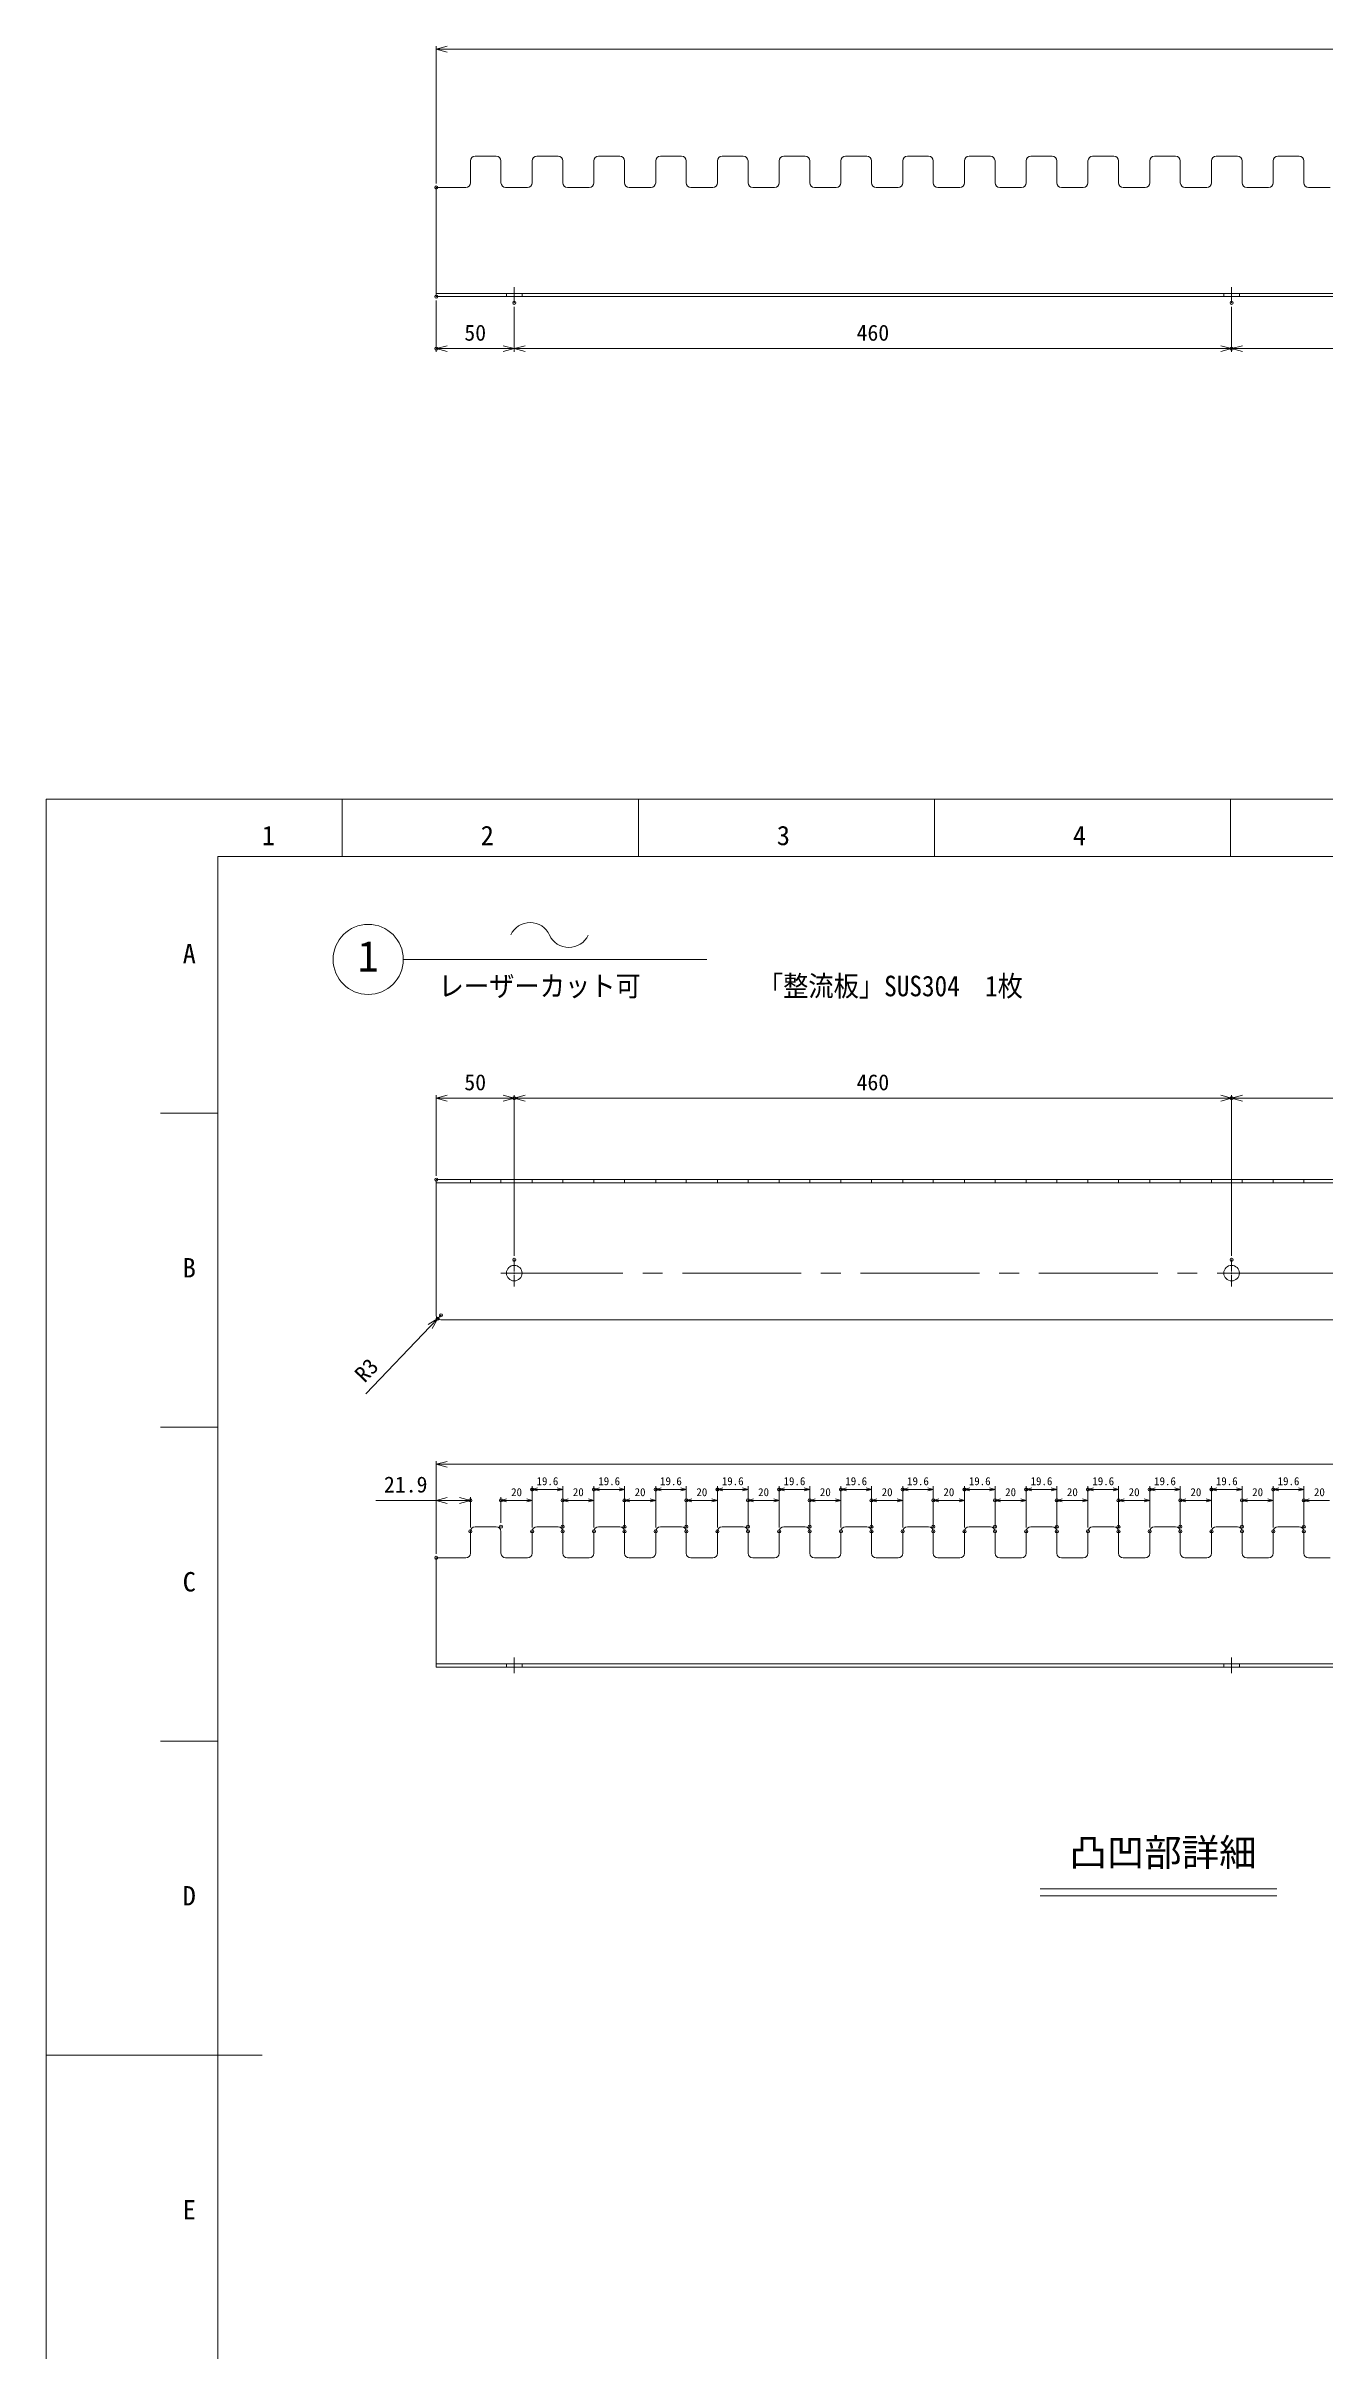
# Model space of a CAD drawing. Units: millimetres at full size. Extents: x -34906 to 7411, y -8440 to 3030.
# Drawn here: x -12986 to -12166, y -6895 to -5416 of the extents above; entities that cross this region are included whole.
import ezdxf
from ezdxf.enums import TextEntityAlignment as Align

# ---------------------------------------------------------------- set-up
doc = ezdxf.new("R2010")
doc.units = ezdxf.units.MM
doc.header["$LTSCALE"] = 4
doc.header["$PDMODE"] = 32
doc.header["$PDSIZE"] = 2
doc.linetypes.add('USER1', pattern=[28.575, 19.05, -3.175, 3.175, -3.175])
doc.linetypes.add('USER4', pattern=[4.7625, 3.175, -1.5875])
for name, color, linetype, lineweight in [('0-1_Defpoints', 7, 'Continuous', 18), ('0-2_01_外形線', 7, 'Continuous', 18), ('0-3_04_中心線', 7, 'USER1', 9), ('0-4_06_文字', 7, 'Continuous', 9), ('0-5_07_寸法線', 7, 'Continuous', 9), ('0-7_99_図枠', 7, 'Continuous', 18), ('0-9_10_補助線', 8, 'Continuous', 18), ('0-A_03_かくれ線', 6, 'USER4', 18)]:
    doc.layers.add(name, color=color, linetype=linetype, lineweight=lineweight)
doc.styles.add('ＭＳ ゴシック', font='')
doc.styles.get('ＭＳ ゴシック').set_extended_font_data('MS Gothic')

# ---------------------------------------------------------------- blocks, each defined once
blk = doc.blocks.new('AM_BALLOON1')
at = {"layer": '0-9_10_補助線', "color": 3, "lineweight": 9}
blk.add_circle((0, 0), 2.5, dxfattribs=at)

msp = doc.modelspace()

# ---------------------------------------------------------------- linework, layer by layer
at = {"layer": '0-1_Defpoints'}
msp.add_lwpolyline([(-12985.993, -7510.374), (-10707.409, -7510.374), (-10707.409, -5899.254), (-12985.993, -5899.254)], close=True, dxfattribs=at)
at = {"layer": '0-2_01_外形線'}
for p, q in [((-12713.924, -5489.931), (-12713.924, -5503.931)), ((-12697.324, -5486.931), (-12710.924, -5486.931)), ((-12694.324, -5503.931), (-12694.324, -5489.931)), ((-12674.324, -5489.931), (-12674.324, -5503.931)), ((-12657.724, -5486.931), (-12671.324, -5486.931)), ((-12654.724, -5503.931), (-12654.724, -5489.931)), ((-12634.724, -5489.931), (-12634.724, -5503.931)), ((-12618.124, -5486.931), (-12631.724, -5486.931)), ((-12615.124, -5503.931), (-12615.124, -5489.931)), ((-12595.124, -5489.931), (-12595.124, -5503.931)), ((-12578.524, -5486.931), (-12592.124, -5486.931)), ((-12575.524, -5503.931), (-12575.524, -5489.931)), ((-12555.524, -5489.931), (-12555.524, -5503.931)), ((-12538.924, -5486.931), (-12552.524, -5486.931)), ((-12535.924, -5503.931), (-12535.924, -5489.931)), ((-12515.924, -5489.931), (-12515.924, -5503.931)), ((-12499.324, -5486.931), (-12512.924, -5486.931)), ((-12496.324, -5503.931), (-12496.324, -5489.931)), ((-12476.324, -5489.931), (-12476.324, -5503.931)), ((-12459.724, -5486.931), (-12473.324, -5486.931)), ((-12456.724, -5503.931), (-12456.724, -5489.931)), ((-12436.724, -5489.931), (-12436.724, -5503.931)), ((-12420.124, -5486.931), (-12433.724, -5486.931)), ((-12417.124, -5503.931), (-12417.124, -5489.931)), ((-12397.124, -5489.931), (-12397.124, -5503.931)), ((-12380.524, -5486.931), (-12394.124, -5486.931)), ((-12377.524, -5503.931), (-12377.524, -5489.931)), ((-12357.524, -5489.931), (-12357.524, -5503.931)), ((-12340.924, -5486.931), (-12354.524, -5486.931)), ((-12337.924, -5503.931), (-12337.924, -5489.931)), ((-12317.924, -5489.931), (-12317.924, -5503.931)), ((-12301.324, -5486.931), (-12314.924, -5486.931)), ((-12298.324, -5503.931), (-12298.324, -5489.931)), ((-12278.324, -5489.931), (-12278.324, -5503.931)), ((-12261.724, -5486.931), (-12275.324, -5486.931)), ((-12258.724, -5503.931), (-12258.724, -5489.931)), ((-12238.724, -5489.931), (-12238.724, -5503.931)), ((-12222.124, -5486.931), (-12235.724, -5486.931)), ((-12219.124, -5503.931), (-12219.124, -5489.931)), ((-12199.124, -5489.931), (-12199.124, -5503.931)), ((-12182.524, -5486.931), (-12196.124, -5486.931)), ((-12179.524, -5503.931), (-12179.524, -5489.931)), ((-12716.924, -5506.931), (-12735.824, -5506.931)), ((-12677.324, -5506.931), (-12691.324, -5506.931)), ((-12637.724, -5506.931), (-12651.724, -5506.931)), ((-12598.124, -5506.931), (-12612.124, -5506.931)), ((-12558.524, -5506.931), (-12572.524, -5506.931)), ((-12518.924, -5506.931), (-12532.924, -5506.931)), ((-12479.324, -5506.931), (-12493.324, -5506.931)), ((-12439.724, -5506.931), (-12453.724, -5506.931)), ((-12400.124, -5506.931), (-12414.124, -5506.931)), ((-12360.524, -5506.931), (-12374.524, -5506.931)), ((-12320.924, -5506.931), (-12334.924, -5506.931)), ((-12281.324, -5506.931), (-12295.324, -5506.931)), ((-12241.724, -5506.931), (-12255.724, -5506.931)), ((-12202.124, -5506.931), (-12216.124, -5506.931)), ((-12162.524, -5506.931), (-12176.524, -5506.931)), ((-11048.824, -5574.931), (-12735.824, -5574.931)), ((-12735.824, -6145.34), (-11048.824, -6145.34)), ((-12713.924, -6145.34), (-12713.924, -6143.34)), ((-12694.324, -6145.34), (-12694.324, -6143.34)), ((-12674.324, -6145.34), (-12674.324, -6143.34)), ((-12654.724, -6145.34), (-12654.724, -6143.34)), ((-12634.724, -6145.34), (-12634.724, -6143.34)), ((-12615.124, -6145.34), (-12615.124, -6143.34)), ((-12595.124, -6145.34), (-12595.124, -6143.34)), ((-12575.524, -6145.34), (-12575.524, -6143.34)), ((-12555.524, -6145.34), (-12555.524, -6143.34)), ((-12535.924, -6145.34), (-12535.924, -6143.34)), ((-12515.924, -6145.34), (-12515.924, -6143.34)), ((-12496.324, -6145.34), (-12496.324, -6143.34)), ((-12476.324, -6145.34), (-12476.324, -6143.34)), ((-12456.724, -6145.34), (-12456.724, -6143.34)), ((-12436.724, -6145.34), (-12436.724, -6143.34)), ((-12417.124, -6145.34), (-12417.124, -6143.34)), ((-12397.124, -6145.34), (-12397.124, -6143.34)), ((-12377.524, -6145.34), (-12377.524, -6143.34)), ((-12357.524, -6145.34), (-12357.524, -6143.34)), ((-12337.924, -6145.34), (-12337.924, -6143.34)), ((-12317.924, -6145.34), (-12317.924, -6143.34)), ((-12298.324, -6145.34), (-12298.324, -6143.34)), ((-12278.324, -6145.34), (-12278.324, -6143.34)), ((-12258.724, -6145.34), (-12258.724, -6143.34)), ((-12238.724, -6145.34), (-12238.724, -6143.34)), ((-12219.124, -6145.34), (-12219.124, -6143.34)), ((-12199.124, -6145.34), (-12199.124, -6143.34)), ((-12179.524, -6145.34), (-12179.524, -6143.34)), ((-12732.824, -6233.34), (-11128.824, -6233.34)), ((-12713.924, -6368.987), (-12713.924, -6382.987)), ((-12697.324, -6365.987), (-12710.924, -6365.987)), ((-12694.324, -6382.987), (-12694.324, -6368.987)), ((-12674.324, -6368.987), (-12674.324, -6382.987)), ((-12657.724, -6365.987), (-12671.324, -6365.987)), ((-12654.724, -6382.987), (-12654.724, -6368.987)), ((-12634.724, -6368.987), (-12634.724, -6382.987)), ((-12618.124, -6365.987), (-12631.724, -6365.987)), ((-12615.124, -6382.987), (-12615.124, -6368.987)), ((-12595.124, -6368.987), (-12595.124, -6382.987)), ((-12578.524, -6365.987), (-12592.124, -6365.987)), ((-12575.524, -6382.987), (-12575.524, -6368.987)), ((-12555.524, -6368.987), (-12555.524, -6382.987)), ((-12538.924, -6365.987), (-12552.524, -6365.987)), ((-12535.924, -6382.987), (-12535.924, -6368.987)), ((-12515.924, -6368.987), (-12515.924, -6382.987)), ((-12499.324, -6365.987), (-12512.924, -6365.987)), ((-12496.324, -6382.987), (-12496.324, -6368.987)), ((-12476.324, -6368.987), (-12476.324, -6382.987)), ((-12459.724, -6365.987), (-12473.324, -6365.987)), ((-12456.724, -6382.987), (-12456.724, -6368.987)), ((-12436.724, -6368.987), (-12436.724, -6382.987)), ((-12420.124, -6365.987), (-12433.724, -6365.987)), ((-12417.124, -6382.987), (-12417.124, -6368.987)), ((-12397.124, -6368.987), (-12397.124, -6382.987)), ((-12380.524, -6365.987), (-12394.124, -6365.987)), ((-12377.524, -6382.987), (-12377.524, -6368.987)), ((-12357.524, -6368.987), (-12357.524, -6382.987)), ((-12340.924, -6365.987), (-12354.524, -6365.987)), ((-12337.924, -6382.987), (-12337.924, -6368.987)), ((-12317.924, -6368.987), (-12317.924, -6382.987)), ((-12301.324, -6365.987), (-12314.924, -6365.987)), ((-12298.324, -6382.987), (-12298.324, -6368.987)), ((-12278.324, -6368.987), (-12278.324, -6382.987)), ((-12261.724, -6365.987), (-12275.324, -6365.987)), ((-12258.724, -6382.987), (-12258.724, -6368.987)), ((-12238.724, -6368.987), (-12238.724, -6382.987)), ((-12222.124, -6365.987), (-12235.724, -6365.987)), ((-12219.124, -6382.987), (-12219.124, -6368.987)), ((-12199.124, -6368.987), (-12199.124, -6382.987)), ((-12182.524, -6365.987), (-12196.124, -6365.987)), ((-12179.524, -6382.987), (-12179.524, -6368.987)), ((-12716.924, -6385.987), (-12735.824, -6385.987)), ((-12677.324, -6385.987), (-12691.324, -6385.987)), ((-12637.724, -6385.987), (-12651.724, -6385.987)), ((-12598.124, -6385.987), (-12612.124, -6385.987)), ((-12558.524, -6385.987), (-12572.524, -6385.987)), ((-12518.924, -6385.987), (-12532.924, -6385.987)), ((-12479.324, -6385.987), (-12493.324, -6385.987)), ((-12439.724, -6385.987), (-12453.724, -6385.987)), ((-12400.124, -6385.987), (-12414.124, -6385.987)), ((-12360.524, -6385.987), (-12374.524, -6385.987)), ((-12320.924, -6385.987), (-12334.924, -6385.987)), ((-12281.324, -6385.987), (-12295.324, -6385.987)), ((-12241.724, -6385.987), (-12255.724, -6385.987)), ((-12202.124, -6385.987), (-12216.124, -6385.987)), ((-12162.524, -6385.987), (-12176.524, -6385.987)), ((-11048.824, -6453.987), (-12735.824, -6453.987))]:
    msp.add_line(p, q, dxfattribs=at)
for points in [[(-12735.824, -5506.931), (-12735.824, -5576.931), (-11048.824, -5576.931), (-11048.824, -5506.931)], [(-11048.824, -6230.34), (-11048.824, -6143.34), (-12735.824, -6143.34), (-12735.824, -6230.34)], [(-12735.824, -6385.987), (-12735.824, -6455.987), (-11048.824, -6455.987), (-11048.824, -6385.987)]]:
    msp.add_lwpolyline(points, dxfattribs=at)
for centre in [(-12685.824, -6203.34), (-12225.824, -6203.34)]:
    msp.add_circle(centre, 5, dxfattribs=at)
for centre, start, end in [((-12710.924, -5489.931), 90, 180), ((-12697.324, -5489.931), 0, 90), ((-12671.324, -5489.931), 90, 180), ((-12657.724, -5489.931), 0, 90), ((-12631.724, -5489.931), 90, 180), ((-12618.124, -5489.931), 0, 90), ((-12592.124, -5489.931), 90, 180), ((-12578.524, -5489.931), 0, 90), ((-12552.524, -5489.931), 90, 180), ((-12538.924, -5489.931), 0, 90), ((-12512.924, -5489.931), 90, 180), ((-12499.324, -5489.931), 0, 90), ((-12473.324, -5489.931), 90, 180), ((-12459.724, -5489.931), 0, 90), ((-12433.724, -5489.931), 90, 180), ((-12420.124, -5489.931), 0, 90), ((-12394.124, -5489.931), 90, 180), ((-12380.524, -5489.931), 0, 90), ((-12354.524, -5489.931), 90, 180), ((-12340.924, -5489.931), 0, 90), ((-12314.924, -5489.931), 90, 180), ((-12301.324, -5489.931), 0, 90), ((-12275.324, -5489.931), 90, 180), ((-12261.724, -5489.931), 360, 90), ((-12235.724, -5489.931), 90, 180), ((-12222.124, -5489.931), 0, 90), ((-12196.124, -5489.931), 90, 180), ((-12182.524, -5489.931), 0, 90), ((-12716.924, -5503.931), 270, 0), ((-12691.324, -5503.931), 180, 270), ((-12677.324, -5503.931), 270, 0), ((-12651.724, -5503.931), 180, 270), ((-12637.724, -5503.931), 270, 0), ((-12612.124, -5503.931), 180, 270), ((-12598.124, -5503.931), 270, 0), ((-12572.524, -5503.931), 180, 270), ((-12558.524, -5503.931), 270, 0), ((-12532.924, -5503.931), 180, 270), ((-12518.924, -5503.931), 270, 0), ((-12493.324, -5503.931), 180, 270), ((-12479.324, -5503.931), 270, 0), ((-12453.724, -5503.931), 180, 270), ((-12439.724, -5503.931), 270, 0), ((-12414.124, -5503.931), 180, 270), ((-12400.124, -5503.931), 270, 0), ((-12374.524, -5503.931), 180, 270), ((-12360.524, -5503.931), 270, 0), ((-12334.924, -5503.931), 180, 270), ((-12320.924, -5503.931), 270, 0), ((-12295.324, -5503.931), 180, 270), ((-12281.324, -5503.931), 270, 0), ((-12255.724, -5503.931), 180, 270), ((-12241.724, -5503.931), 270, 0), ((-12216.124, -5503.931), 180, 270), ((-12202.124, -5503.931), 270, 0), ((-12176.524, -5503.931), 180, 270), ((-12732.824, -6230.34), 180, 270), ((-12710.924, -6368.987), 90, 180), ((-12697.324, -6368.987), 0, 90), ((-12671.324, -6368.987), 90, 180), ((-12657.724, -6368.987), 0, 90), ((-12631.724, -6368.987), 90, 180), ((-12618.124, -6368.987), 0, 90), ((-12592.124, -6368.987), 90, 180), ((-12578.524, -6368.987), 0, 90), ((-12552.524, -6368.987), 90, 180), ((-12538.924, -6368.987), 0, 90), ((-12512.924, -6368.987), 90, 180), ((-12499.324, -6368.987), 0, 90), ((-12473.324, -6368.987), 90, 180), ((-12459.724, -6368.987), 0, 90), ((-12433.724, -6368.987), 90, 180), ((-12420.124, -6368.987), 0, 90), ((-12394.124, -6368.987), 90, 180), ((-12380.524, -6368.987), 0, 90), ((-12354.524, -6368.987), 90, 180), ((-12340.924, -6368.987), 0, 90), ((-12314.924, -6368.987), 90, 180), ((-12301.324, -6368.987), 0, 90), ((-12275.324, -6368.987), 90, 180), ((-12261.724, -6368.987), 360, 90), ((-12235.724, -6368.987), 90, 180), ((-12222.124, -6368.987), 0, 90), ((-12196.124, -6368.987), 90, 180), ((-12182.524, -6368.987), 0, 90), ((-12716.924, -6382.987), 270, 0), ((-12691.324, -6382.987), 180, 270), ((-12677.324, -6382.987), 270, 0), ((-12651.724, -6382.987), 180, 270), ((-12637.724, -6382.987), 270, 0), ((-12612.124, -6382.987), 180, 270), ((-12598.124, -6382.987), 270, 0), ((-12572.524, -6382.987), 180, 270), ((-12558.524, -6382.987), 270, 0), ((-12532.924, -6382.987), 180, 270), ((-12518.924, -6382.987), 270, 0), ((-12493.324, -6382.987), 180, 270), ((-12479.324, -6382.987), 270, 0), ((-12453.724, -6382.987), 180, 270), ((-12439.724, -6382.987), 270, 0), ((-12414.124, -6382.987), 180, 270), ((-12400.124, -6382.987), 270, 0), ((-12374.524, -6382.987), 180, 270), ((-12360.524, -6382.987), 270, 0), ((-12334.924, -6382.987), 180, 270), ((-12320.924, -6382.987), 270, 0), ((-12295.324, -6382.987), 180, 270), ((-12281.324, -6382.987), 270, 0), ((-12255.724, -6382.987), 180, 270), ((-12241.724, -6382.987), 270, 0), ((-12216.124, -6382.987), 180, 270), ((-12202.124, -6382.987), 270, 0), ((-12176.524, -6382.987), 180, 270)]:
    msp.add_arc(centre, 3, start, end, dxfattribs=at)
at = {"layer": '0-3_04_中心線', "color": 1, "lineweight": 18}
for p, q in [((-12685.824, -5570.931), (-12685.824, -5580.931)), ((-12225.824, -5570.931), (-12225.824, -5580.931)), ((-12692.324, -6203.34), (-11092.324, -6203.34)), ((-12685.824, -6449.987), (-12685.824, -6459.987)), ((-12225.824, -6449.987), (-12225.824, -6459.987))]:
    msp.add_line(p, q, dxfattribs=at)
at = {"layer": '0-3_04_中心線'}
for p, q in [((-12694.324, -6203.34), (-12686.824, -6203.34)), ((-12685.824, -6202.34), (-12685.824, -6194.84)), ((-12685.824, -6211.84), (-12685.824, -6204.34)), ((-12684.824, -6203.34), (-12677.324, -6203.34)), ((-12234.324, -6203.34), (-12226.824, -6203.34)), ((-12225.824, -6202.34), (-12225.824, -6194.84)), ((-12225.824, -6211.84), (-12225.824, -6204.34)), ((-12224.824, -6203.34), (-12217.324, -6203.34))]:
    msp.add_line(p, q, dxfattribs=at)
at = {"layer": '0-3_04_中心線', "linetype": 'Continuous'}
for p, q in [((-12686.324, -6203.34), (-12685.324, -6203.34)), ((-12685.824, -6203.84), (-12685.824, -6202.84)), ((-12226.324, -6203.34), (-12225.324, -6203.34)), ((-12225.824, -6203.84), (-12225.824, -6202.84))]:
    msp.add_line(p, q, dxfattribs=at)
at = {"layer": '0-5_07_寸法線', "color": 3, "lineweight": 18}
for p, q in [((-12735.824, -5504.431), (-12735.824, -5416.264)), ((-12728.824, -5418.264), (-11055.824, -5418.264)), ((-12735.824, -5579.431), (-12735.824, -5612.311)), ((-12685.824, -5583.431), (-12685.824, -5612.311)), ((-12685.824, -5583.431), (-12685.824, -5612.311)), ((-12225.824, -5583.431), (-12225.824, -5612.311)), ((-12225.824, -5583.431), (-12225.824, -5612.311)), ((-12692.824, -5610.311), (-12728.824, -5610.311)), ((-12678.824, -5610.311), (-12232.824, -5610.311)), ((-12218.824, -5610.311), (-11565.824, -5610.311)), ((-12756.914, -6002.127), (-12562.354, -6002.127)), ((-12735.824, -6140.84), (-12735.824, -6089.125)), ((-12685.824, -6192.34), (-12685.824, -6089.125)), ((-12685.824, -6192.34), (-12685.824, -6089.125)), ((-12225.824, -6192.34), (-12225.824, -6089.125)), ((-12225.824, -6192.34), (-12225.824, -6089.125)), ((-12728.824, -6091.125), (-12692.824, -6091.125)), ((-12678.824, -6091.125), (-12232.824, -6091.125)), ((-12218.824, -6091.125), (-11565.824, -6091.125)), ((-12781.071, -6280.757), (-12739.738, -6237.565)), ((-12732.824, -6230.34), (-12734.898, -6232.508)), ((-12735.824, -6383.487), (-12735.824, -6323.943)), ((-12728.824, -6325.943), (-11055.824, -6325.943)), ((-12674.324, -6366.487), (-12674.324, -6340.089)), ((-12658.224, -6342.089), (-12670.824, -6342.089)), ((-12654.724, -6366.487), (-12654.724, -6340.089)), ((-12634.724, -6366.487), (-12634.724, -6340.089)), ((-12618.624, -6342.089), (-12631.224, -6342.089)), ((-12615.124, -6366.487), (-12615.124, -6340.089)), ((-12595.124, -6366.487), (-12595.124, -6340.089)), ((-12579.024, -6342.089), (-12591.624, -6342.089)), ((-12575.524, -6366.487), (-12575.524, -6340.089)), ((-12555.524, -6366.487), (-12555.524, -6340.089)), ((-12539.424, -6342.089), (-12552.024, -6342.089)), ((-12535.924, -6366.487), (-12535.924, -6340.089)), ((-12515.924, -6366.487), (-12515.924, -6340.089)), ((-12499.824, -6342.089), (-12512.424, -6342.089)), ((-12496.324, -6366.487), (-12496.324, -6340.089)), ((-12476.324, -6366.487), (-12476.324, -6340.089)), ((-12460.224, -6342.089), (-12472.824, -6342.089)), ((-12456.724, -6366.487), (-12456.724, -6340.089)), ((-12436.724, -6366.487), (-12436.724, -6340.089)), ((-12420.624, -6342.089), (-12433.224, -6342.089)), ((-12417.124, -6366.487), (-12417.124, -6340.089)), ((-12397.124, -6366.487), (-12397.124, -6340.089)), ((-12381.024, -6342.089), (-12393.624, -6342.089)), ((-12377.524, -6366.487), (-12377.524, -6340.089)), ((-12357.524, -6366.487), (-12357.524, -6340.089)), ((-12341.424, -6342.089), (-12354.024, -6342.089)), ((-12337.924, -6366.487), (-12337.924, -6340.089)), ((-12317.924, -6366.487), (-12317.924, -6340.089)), ((-12301.824, -6342.089), (-12314.424, -6342.089)), ((-12298.324, -6366.487), (-12298.324, -6340.089)), ((-12278.324, -6366.487), (-12278.324, -6340.089)), ((-12262.224, -6342.089), (-12274.824, -6342.089)), ((-12258.724, -6366.487), (-12258.724, -6340.089)), ((-12238.724, -6366.487), (-12238.724, -6340.089)), ((-12222.624, -6342.089), (-12235.224, -6342.089)), ((-12219.124, -6366.487), (-12219.124, -6340.089)), ((-12199.124, -6366.487), (-12199.124, -6340.089)), ((-12183.024, -6342.089), (-12195.624, -6342.089)), ((-12179.524, -6366.487), (-12179.524, -6340.089)), ((-12735.824, -6349.13), (-12774.605, -6349.13)), ((-12735.824, -6383.487), (-12735.824, -6347.13)), ((-12728.824, -6349.13), (-12720.924, -6349.13)), ((-12713.924, -6366.487), (-12713.924, -6347.13)), ((-12694.324, -6363.487), (-12694.324, -6347.13)), ((-12677.824, -6349.13), (-12690.824, -6349.13)), ((-12674.324, -6366.487), (-12674.324, -6347.13)), ((-12654.724, -6363.487), (-12654.724, -6347.13)), ((-12638.224, -6349.13), (-12651.224, -6349.13)), ((-12634.724, -6366.487), (-12634.724, -6347.13)), ((-12615.124, -6363.487), (-12615.124, -6347.13)), ((-12598.624, -6349.13), (-12611.624, -6349.13)), ((-12595.124, -6366.487), (-12595.124, -6347.13)), ((-12575.524, -6363.487), (-12575.524, -6347.13)), ((-12559.024, -6349.13), (-12572.024, -6349.13)), ((-12555.524, -6366.487), (-12555.524, -6347.13)), ((-12535.924, -6363.487), (-12535.924, -6347.13)), ((-12519.424, -6349.13), (-12532.424, -6349.13)), ((-12515.924, -6366.487), (-12515.924, -6347.13)), ((-12496.324, -6363.487), (-12496.324, -6347.13)), ((-12479.824, -6349.13), (-12492.824, -6349.13)), ((-12476.324, -6366.487), (-12476.324, -6347.13)), ((-12456.724, -6363.487), (-12456.724, -6347.13)), ((-12440.224, -6349.13), (-12453.224, -6349.13)), ((-12436.724, -6366.487), (-12436.724, -6347.13)), ((-12417.124, -6363.487), (-12417.124, -6347.13)), ((-12400.624, -6349.13), (-12413.624, -6349.13)), ((-12397.124, -6366.487), (-12397.124, -6347.13)), ((-12377.524, -6363.487), (-12377.524, -6347.13)), ((-12361.024, -6349.13), (-12374.024, -6349.13)), ((-12357.524, -6366.487), (-12357.524, -6347.13)), ((-12337.924, -6363.487), (-12337.924, -6347.13)), ((-12321.424, -6349.13), (-12334.424, -6349.13)), ((-12317.924, -6366.487), (-12317.924, -6347.13)), ((-12298.324, -6363.487), (-12298.324, -6347.13)), ((-12281.824, -6349.13), (-12294.824, -6349.13)), ((-12278.324, -6366.487), (-12278.324, -6347.13)), ((-12258.724, -6363.487), (-12258.724, -6347.13)), ((-12242.224, -6349.13), (-12255.224, -6349.13)), ((-12238.724, -6366.487), (-12238.724, -6347.13)), ((-12219.124, -6363.487), (-12219.124, -6347.13)), ((-12202.624, -6349.13), (-12215.624, -6349.13)), ((-12199.124, -6366.487), (-12199.124, -6347.13)), ((-12179.524, -6363.487), (-12179.524, -6347.13)), ((-12163.024, -6349.13), (-12176.024, -6349.13)), ((-12348.551, -6598.201), (-12196.926, -6598.201)), ((-12348.551, -6602.853), (-12196.926, -6602.853))]:
    msp.add_line(p, q, dxfattribs=at)
at = {"layer": '0-5_07_寸法線'}
for p, q in [((-12735.824, -5418.264), (-12728.824, -5418.264)), ((-12735.824, -5610.311), (-12728.824, -5610.311)), ((-12685.824, -5610.311), (-12692.824, -5610.311)), ((-12685.824, -5610.311), (-12678.824, -5610.311)), ((-12225.824, -5610.311), (-12232.824, -5610.311)), ((-12225.824, -5610.311), (-12218.824, -5610.311)), ((-12735.824, -6091.125), (-12728.824, -6091.125)), ((-12685.824, -6091.125), (-12692.824, -6091.125)), ((-12685.824, -6091.125), (-12678.824, -6091.125)), ((-12225.824, -6091.125), (-12232.824, -6091.125)), ((-12225.824, -6091.125), (-12218.824, -6091.125)), ((-12734.898, -6232.508), (-12739.738, -6237.565)), ((-12735.824, -6325.943), (-12728.824, -6325.943)), ((-12674.324, -6342.089), (-12670.824, -6342.089)), ((-12654.724, -6342.089), (-12658.224, -6342.089)), ((-12634.724, -6342.089), (-12631.224, -6342.089)), ((-12615.124, -6342.089), (-12618.624, -6342.089)), ((-12595.124, -6342.089), (-12591.624, -6342.089)), ((-12575.524, -6342.089), (-12579.024, -6342.089)), ((-12555.524, -6342.089), (-12552.024, -6342.089)), ((-12535.924, -6342.089), (-12539.424, -6342.089)), ((-12515.924, -6342.089), (-12512.424, -6342.089)), ((-12496.324, -6342.089), (-12499.824, -6342.089)), ((-12476.324, -6342.089), (-12472.824, -6342.089)), ((-12456.724, -6342.089), (-12460.224, -6342.089)), ((-12436.724, -6342.089), (-12433.224, -6342.089)), ((-12417.124, -6342.089), (-12420.624, -6342.089)), ((-12397.124, -6342.089), (-12393.624, -6342.089)), ((-12377.524, -6342.089), (-12381.024, -6342.089)), ((-12357.524, -6342.089), (-12354.024, -6342.089)), ((-12337.924, -6342.089), (-12341.424, -6342.089)), ((-12317.924, -6342.089), (-12314.424, -6342.089)), ((-12298.324, -6342.089), (-12301.824, -6342.089)), ((-12278.324, -6342.089), (-12274.824, -6342.089)), ((-12258.724, -6342.089), (-12262.224, -6342.089)), ((-12238.724, -6342.089), (-12235.224, -6342.089)), ((-12219.124, -6342.089), (-12222.624, -6342.089)), ((-12199.124, -6342.089), (-12195.624, -6342.089)), ((-12179.524, -6342.089), (-12183.024, -6342.089)), ((-12735.824, -6349.13), (-12728.824, -6349.13)), ((-12713.924, -6349.13), (-12720.924, -6349.13)), ((-12694.324, -6349.13), (-12690.824, -6349.13)), ((-12674.324, -6349.13), (-12677.824, -6349.13)), ((-12654.724, -6349.13), (-12651.224, -6349.13)), ((-12634.724, -6349.13), (-12638.224, -6349.13)), ((-12615.124, -6349.13), (-12611.624, -6349.13)), ((-12595.124, -6349.13), (-12598.624, -6349.13)), ((-12575.524, -6349.13), (-12572.024, -6349.13)), ((-12555.524, -6349.13), (-12559.024, -6349.13)), ((-12535.924, -6349.13), (-12532.424, -6349.13)), ((-12515.924, -6349.13), (-12519.424, -6349.13)), ((-12496.324, -6349.13), (-12492.824, -6349.13)), ((-12476.324, -6349.13), (-12479.824, -6349.13)), ((-12456.724, -6349.13), (-12453.224, -6349.13)), ((-12436.724, -6349.13), (-12440.224, -6349.13)), ((-12417.124, -6349.13), (-12413.624, -6349.13)), ((-12397.124, -6349.13), (-12400.624, -6349.13)), ((-12377.524, -6349.13), (-12374.024, -6349.13)), ((-12357.524, -6349.13), (-12361.024, -6349.13)), ((-12337.924, -6349.13), (-12334.424, -6349.13)), ((-12317.924, -6349.13), (-12321.424, -6349.13)), ((-12298.324, -6349.13), (-12294.824, -6349.13)), ((-12278.324, -6349.13), (-12281.824, -6349.13)), ((-12258.724, -6349.13), (-12255.224, -6349.13)), ((-12238.724, -6349.13), (-12242.224, -6349.13)), ((-12219.124, -6349.13), (-12215.624, -6349.13)), ((-12199.124, -6349.13), (-12202.624, -6349.13)), ((-12179.524, -6349.13), (-12176.024, -6349.13))]:
    msp.add_line(p, q, dxfattribs=at)
for points in [[(-12728.824, -5420.14), (-12735.824, -5418.264), (-12728.824, -5416.389)], [(-12728.824, -5612.187), (-12735.824, -5610.311), (-12728.824, -5608.436)], [(-12692.824, -5608.436), (-12685.824, -5610.311), (-12692.824, -5612.187)], [(-12678.824, -5612.187), (-12685.824, -5610.311), (-12678.824, -5608.436)], [(-12232.824, -5608.436), (-12225.824, -5610.311), (-12232.824, -5612.187)], [(-12218.824, -5612.187), (-12225.824, -5610.311), (-12218.824, -5608.436)], [(-12728.824, -6093), (-12735.824, -6091.125), (-12728.824, -6089.249)], [(-12692.824, -6089.249), (-12685.824, -6091.125), (-12692.824, -6093)], [(-12678.824, -6093), (-12685.824, -6091.125), (-12678.824, -6089.249)], [(-12232.824, -6089.249), (-12225.824, -6091.125), (-12232.824, -6093)], [(-12218.824, -6093), (-12225.824, -6091.125), (-12218.824, -6089.249)], [(-12741.093, -6236.268), (-12734.898, -6232.508), (-12738.383, -6238.862)], [(-12728.824, -6327.818), (-12735.824, -6325.943), (-12728.824, -6324.067)], [(-12670.824, -6343.027), (-12674.324, -6342.089), (-12670.824, -6341.151)], [(-12658.224, -6341.151), (-12654.724, -6342.089), (-12658.224, -6343.027)], [(-12631.224, -6343.027), (-12634.724, -6342.089), (-12631.224, -6341.151)], [(-12618.624, -6341.151), (-12615.124, -6342.089), (-12618.624, -6343.027)], [(-12591.624, -6343.027), (-12595.124, -6342.089), (-12591.624, -6341.151)], [(-12579.024, -6341.151), (-12575.524, -6342.089), (-12579.024, -6343.027)], [(-12552.024, -6343.027), (-12555.524, -6342.089), (-12552.024, -6341.151)], [(-12539.424, -6341.151), (-12535.924, -6342.089), (-12539.424, -6343.027)], [(-12512.424, -6343.027), (-12515.924, -6342.089), (-12512.424, -6341.151)], [(-12499.824, -6341.151), (-12496.324, -6342.089), (-12499.824, -6343.027)], [(-12472.824, -6343.027), (-12476.324, -6342.089), (-12472.824, -6341.151)], [(-12460.224, -6341.151), (-12456.724, -6342.089), (-12460.224, -6343.027)], [(-12433.224, -6343.027), (-12436.724, -6342.089), (-12433.224, -6341.151)], [(-12420.624, -6341.151), (-12417.124, -6342.089), (-12420.624, -6343.027)], [(-12393.624, -6343.027), (-12397.124, -6342.089), (-12393.624, -6341.151)], [(-12381.024, -6341.151), (-12377.524, -6342.089), (-12381.024, -6343.027)], [(-12354.024, -6343.027), (-12357.524, -6342.089), (-12354.024, -6341.151)], [(-12341.424, -6341.151), (-12337.924, -6342.089), (-12341.424, -6343.027)], [(-12314.424, -6343.027), (-12317.924, -6342.089), (-12314.424, -6341.151)], [(-12301.824, -6341.151), (-12298.324, -6342.089), (-12301.824, -6343.027)], [(-12274.824, -6343.027), (-12278.324, -6342.089), (-12274.824, -6341.151)], [(-12262.224, -6341.151), (-12258.724, -6342.089), (-12262.224, -6343.027)], [(-12235.224, -6343.027), (-12238.724, -6342.089), (-12235.224, -6341.151)], [(-12222.624, -6341.151), (-12219.124, -6342.089), (-12222.624, -6343.027)], [(-12195.624, -6343.027), (-12199.124, -6342.089), (-12195.624, -6341.151)], [(-12183.024, -6341.151), (-12179.524, -6342.089), (-12183.024, -6343.027)], [(-12728.824, -6351.005), (-12735.824, -6349.13), (-12728.824, -6347.254)], [(-12720.924, -6347.254), (-12713.924, -6349.13), (-12720.924, -6351.005)], [(-12690.824, -6350.068), (-12694.324, -6349.13), (-12690.824, -6348.192)], [(-12677.824, -6348.192), (-12674.324, -6349.13), (-12677.824, -6350.068)], [(-12651.224, -6350.068), (-12654.724, -6349.13), (-12651.224, -6348.192)], [(-12638.224, -6348.192), (-12634.724, -6349.13), (-12638.224, -6350.068)], [(-12611.624, -6350.068), (-12615.124, -6349.13), (-12611.624, -6348.192)], [(-12598.624, -6348.192), (-12595.124, -6349.13), (-12598.624, -6350.068)], [(-12572.024, -6350.068), (-12575.524, -6349.13), (-12572.024, -6348.192)], [(-12559.024, -6348.192), (-12555.524, -6349.13), (-12559.024, -6350.068)], [(-12532.424, -6350.068), (-12535.924, -6349.13), (-12532.424, -6348.192)], [(-12519.424, -6348.192), (-12515.924, -6349.13), (-12519.424, -6350.068)], [(-12492.824, -6350.068), (-12496.324, -6349.13), (-12492.824, -6348.192)], [(-12479.824, -6348.192), (-12476.324, -6349.13), (-12479.824, -6350.068)], [(-12453.224, -6350.068), (-12456.724, -6349.13), (-12453.224, -6348.192)], [(-12440.224, -6348.192), (-12436.724, -6349.13), (-12440.224, -6350.068)], [(-12413.624, -6350.068), (-12417.124, -6349.13), (-12413.624, -6348.192)], [(-12400.624, -6348.192), (-12397.124, -6349.13), (-12400.624, -6350.068)], [(-12374.024, -6350.068), (-12377.524, -6349.13), (-12374.024, -6348.192)], [(-12361.024, -6348.192), (-12357.524, -6349.13), (-12361.024, -6350.068)], [(-12334.424, -6350.068), (-12337.924, -6349.13), (-12334.424, -6348.192)], [(-12321.424, -6348.192), (-12317.924, -6349.13), (-12321.424, -6350.068)], [(-12294.824, -6350.068), (-12298.324, -6349.13), (-12294.824, -6348.192)], [(-12281.824, -6348.192), (-12278.324, -6349.13), (-12281.824, -6350.068)], [(-12255.224, -6350.068), (-12258.724, -6349.13), (-12255.224, -6348.192)], [(-12242.224, -6348.192), (-12238.724, -6349.13), (-12242.224, -6350.068)], [(-12215.624, -6350.068), (-12219.124, -6349.13), (-12215.624, -6348.192)], [(-12202.624, -6348.192), (-12199.124, -6349.13), (-12202.624, -6350.068)], [(-12176.024, -6350.068), (-12179.524, -6349.13), (-12176.024, -6348.192)]]:
    msp.add_lwpolyline(points, dxfattribs=at)
at = {"layer": '0-5_07_寸法線', "lineweight": 18}
for centre, start, end in [((-12675.631, -5992.071), 24.22764, 155.57578), ((-12650.822, -5980.856), 204.22764, 335.57578)]:
    msp.add_arc(centre, 13.613, start, end, dxfattribs=at)
at = {"layer": '0-5_07_寸法線', "color": 3, "lineweight": 18}
msp.add_arc((-12732.824, -6230.34), 3, 188.0628, 270, dxfattribs=at)
at = {"layer": '0-5_07_寸法線'}
for p in [(-12735.824, -5506.931), (-12735.824, -5576.931), (-12685.824, -5580.931), (-12685.824, -5580.931), (-12225.824, -5580.931), (-12225.824, -5580.931), (-12735.824, -5610.311), (-12225.824, -5610.311), (-12685.824, -6091.125), (-12225.824, -6091.125), (-12735.824, -6143.34), (-12685.824, -6194.84), (-12225.824, -6194.84), (-12734.898, -6232.508), (-12732.824, -6230.34), (-12674.324, -6342.089), (-12634.724, -6342.089), (-12595.124, -6342.089), (-12555.524, -6342.089), (-12515.924, -6342.089), (-12476.324, -6342.089), (-12436.724, -6342.089), (-12397.124, -6342.089), (-12357.524, -6342.089), (-12317.924, -6342.089), (-12278.324, -6342.089), (-12238.724, -6342.089), (-12199.124, -6342.089), (-12713.924, -6349.13), (-12694.324, -6349.13), (-12654.724, -6349.13), (-12615.124, -6349.13), (-12575.524, -6349.13), (-12535.924, -6349.13), (-12496.324, -6349.13), (-12456.724, -6349.13), (-12417.124, -6349.13), (-12377.524, -6349.13), (-12337.924, -6349.13), (-12298.324, -6349.13), (-12258.724, -6349.13), (-12219.124, -6349.13), (-12179.524, -6349.13), (-12713.924, -6368.987), (-12694.324, -6365.987), (-12674.324, -6368.987), (-12654.724, -6365.987), (-12654.724, -6368.987), (-12634.724, -6368.987), (-12615.124, -6365.987), (-12615.124, -6368.987), (-12595.124, -6368.987), (-12595.124, -6368.987), (-12575.524, -6365.987), (-12575.524, -6368.987), (-12555.524, -6368.987), (-12555.524, -6368.987), (-12535.924, -6365.987), (-12535.924, -6368.987), (-12515.924, -6368.987), (-12515.924, -6368.987), (-12496.324, -6365.987), (-12496.324, -6368.987), (-12476.324, -6368.987), (-12476.324, -6368.987), (-12456.724, -6365.987), (-12456.724, -6368.987), (-12436.724, -6368.987), (-12436.724, -6368.987), (-12417.124, -6365.987), (-12417.124, -6368.987), (-12397.124, -6368.987), (-12397.124, -6368.987), (-12377.524, -6365.987), (-12377.524, -6368.987), (-12357.524, -6368.987), (-12337.924, -6365.987), (-12337.924, -6368.987), (-12317.924, -6368.987), (-12298.324, -6365.987), (-12298.324, -6368.987), (-12278.324, -6368.987), (-12278.324, -6368.987), (-12258.724, -6365.987), (-12258.724, -6368.987), (-12238.724, -6368.987), (-12238.724, -6368.987), (-12219.124, -6365.987), (-12219.124, -6368.987), (-12199.124, -6368.987), (-12199.124, -6368.987), (-12179.524, -6365.987), (-12179.524, -6368.987), (-12735.824, -6385.987)]:
    msp.add_point(p, dxfattribs=at)
at = {"layer": '0-7_99_図枠'}
for p, q in [((-12796.111, -5936.025), (-12796.111, -5899.254)), ((-12606.229, -5936.025), (-12606.229, -5899.254)), ((-12416.347, -5936.025), (-12416.347, -5899.254)), ((-12226.465, -5936.025), (-12226.465, -5899.254)), ((-12875.792, -6100.664), (-12912.563, -6100.664)), ((-12875.792, -6302.075), (-12912.563, -6302.075)), ((-12875.792, -6503.485), (-12912.563, -6503.485)), ((-12985.993, -6704.896), (-12847.506, -6704.896))]:
    msp.add_line(p, q, dxfattribs=at)
msp.add_lwpolyline([(-12875.792, -7473.767), (-10744.18, -7473.767), (-10744.18, -5936.025), (-12875.792, -5936.025)], close=True, dxfattribs=at)
at = {"layer": '0-A_03_かくれ線'}
for p, q in [((-12690.824, -5574.931), (-12690.824, -5576.931)), ((-12680.824, -5574.931), (-12680.824, -5576.931)), ((-12230.824, -5574.931), (-12230.824, -5576.931)), ((-12220.824, -5574.931), (-12220.824, -5576.931)), ((-12690.824, -6453.987), (-12690.824, -6455.987)), ((-12680.824, -6453.987), (-12680.824, -6455.987)), ((-12230.824, -6453.987), (-12230.824, -6455.987)), ((-12220.824, -6453.987), (-12220.824, -6455.987))]:
    msp.add_line(p, q, dxfattribs=at)

# ---------------------------------------------------------------- block references
at = {"layer": '0-4_06_文字', "xscale": 8.999455, "yscale": 8.999455}
msp.add_blockref('AM_BALLOON1', (-12779.439, -6002.109), dxfattribs=at)

# ---------------------------------------------------------------- texts
at = {"layer": '0-4_06_文字', "color": 134, "style": 'ＭＳ ゴシック'}
msp.add_text('1', height=19.79, dxfattribs=at).set_placement((-12786.22, -6015.885), align=Align.BOTTOM_LEFT)
at = {"layer": '0-4_06_文字', "style": 'ＭＳ ゴシック', "width": 0.9}
for s, p in [('レーザーカット可', (-12734.308, -6029.725)), ('「整流板」SUS304\u30001枚', (-12529.643, -6029.725))]:
    msp.add_text(s, height=13.2, dxfattribs=at).set_placement(p, align=Align.BOTTOM_LEFT)
at = {"layer": '0-4_06_文字', "style": 'ＭＳ ゴシック'}
msp.add_text('凸凹部詳細', height=17.6, dxfattribs=at).set_placement((-12329.836, -6589.007), align=Align.BOTTOM_LEFT)
at = {"layer": '0-5_07_寸法線', "style": 'ＭＳ ゴシック'}
for s, height, p in [('50', 10.26, (-12717.824, -5608.311)), ('460', 10.26, (-12466.324, -5608.311)), ('50', 10.26, (-12717.824, -6089.125)), ('460', 10.26, (-12466.324, -6089.125)), ('21.9', 10.26, (-12769.376, -6347.13)), ('20', 5.132, (-12687.824, -6347.93)), ('19.6', 5.132, (-12671.524, -6340.889)), ('20', 5.132, (-12648.224, -6347.93)), ('19.6', 5.132, (-12631.924, -6340.889)), ('20', 5.132, (-12608.624, -6347.93)), ('19.6', 5.132, (-12592.324, -6340.889)), ('20', 5.132, (-12569.024, -6347.93)), ('19.6', 5.132, (-12552.724, -6340.889)), ('20', 5.132, (-12529.424, -6347.93)), ('19.6', 5.132, (-12513.124, -6340.889)), ('20', 5.132, (-12489.824, -6347.93)), ('19.6', 5.132, (-12473.524, -6340.889)), ('20', 5.132, (-12450.224, -6347.93)), ('19.6', 5.132, (-12433.924, -6340.889)), ('20', 5.132, (-12410.624, -6347.93)), ('19.6', 5.132, (-12394.324, -6340.889)), ('20', 5.132, (-12371.024, -6347.93)), ('19.6', 5.132, (-12354.724, -6340.889)), ('20', 5.132, (-12331.424, -6347.93)), ('19.6', 5.132, (-12315.124, -6340.889)), ('20', 5.132, (-12291.824, -6347.93)), ('19.6', 5.132, (-12275.524, -6340.889)), ('20', 5.132, (-12252.224, -6347.93)), ('19.6', 5.132, (-12235.924, -6340.889)), ('20', 5.132, (-12212.624, -6347.93)), ('19.6', 5.132, (-12196.324, -6340.889)), ('20', 5.132, (-12173.024, -6347.93))]:
    msp.add_text(s, height=height, dxfattribs=at).set_placement(p, align=Align.BOTTOM_LEFT)
msp.add_text('R3', height=10.26, rotation=46.26, dxfattribs=at).set_placement((-12779.52, -6276.244), align=Align.BOTTOM_LEFT)
at = {"layer": '0-7_99_図枠', "style": 'ＭＳ ゴシック'}
for s, p in [('1', (-12847.669, -5932.554)), ('2', (-12707.341, -5932.554)), ('3', (-12517.459, -5932.554)), ('4', (-12327.577, -5932.554)), ('A', (-12898.42, -6008.445)), ('B', (-12898.42, -6209.855)), ('C', (-12898.42, -6411.266)), ('D', (-12898.42, -6612.676)), ('E', (-12898.42, -6814.087))]:
    msp.add_text(s, height=12.44, dxfattribs=at).set_placement(p, align=Align.BOTTOM_LEFT)

doc.saveas('drawing.dxf')
